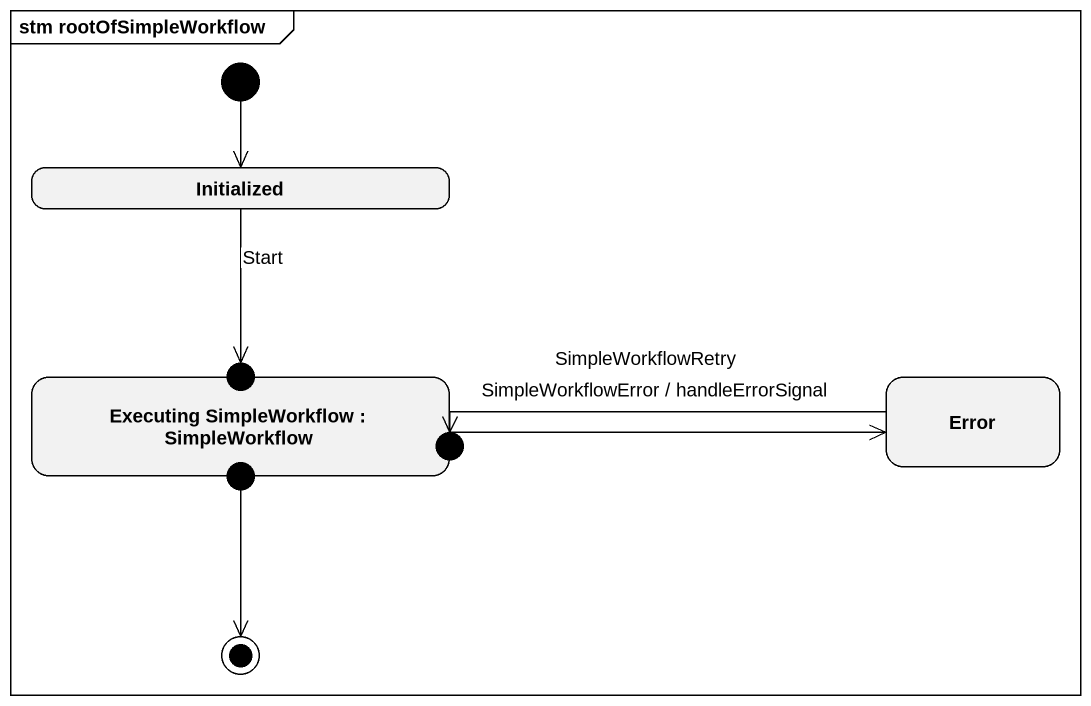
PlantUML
@startuml
mainframe stm rootOfSimpleWorkflow
hide empty description
state initial1 <<start>>
state Initialized
state "Executing SimpleWorkflow : SimpleWorkflow" as Executing_SimpleWorkflow
state initial2 <<start>>
state Error
state initial3 <<start>>
state initial4 <<start>>
state final1 <<end>>
initial1 --> Initialized
Initialized --> initial2 : Start
Executing_SimpleWorkflow -right-> Error : SimpleWorkflowError / handleErrorSignal
Error -left-> initial4 : SimpleWorkflowRetry
initial3 --> final1
@enduml
